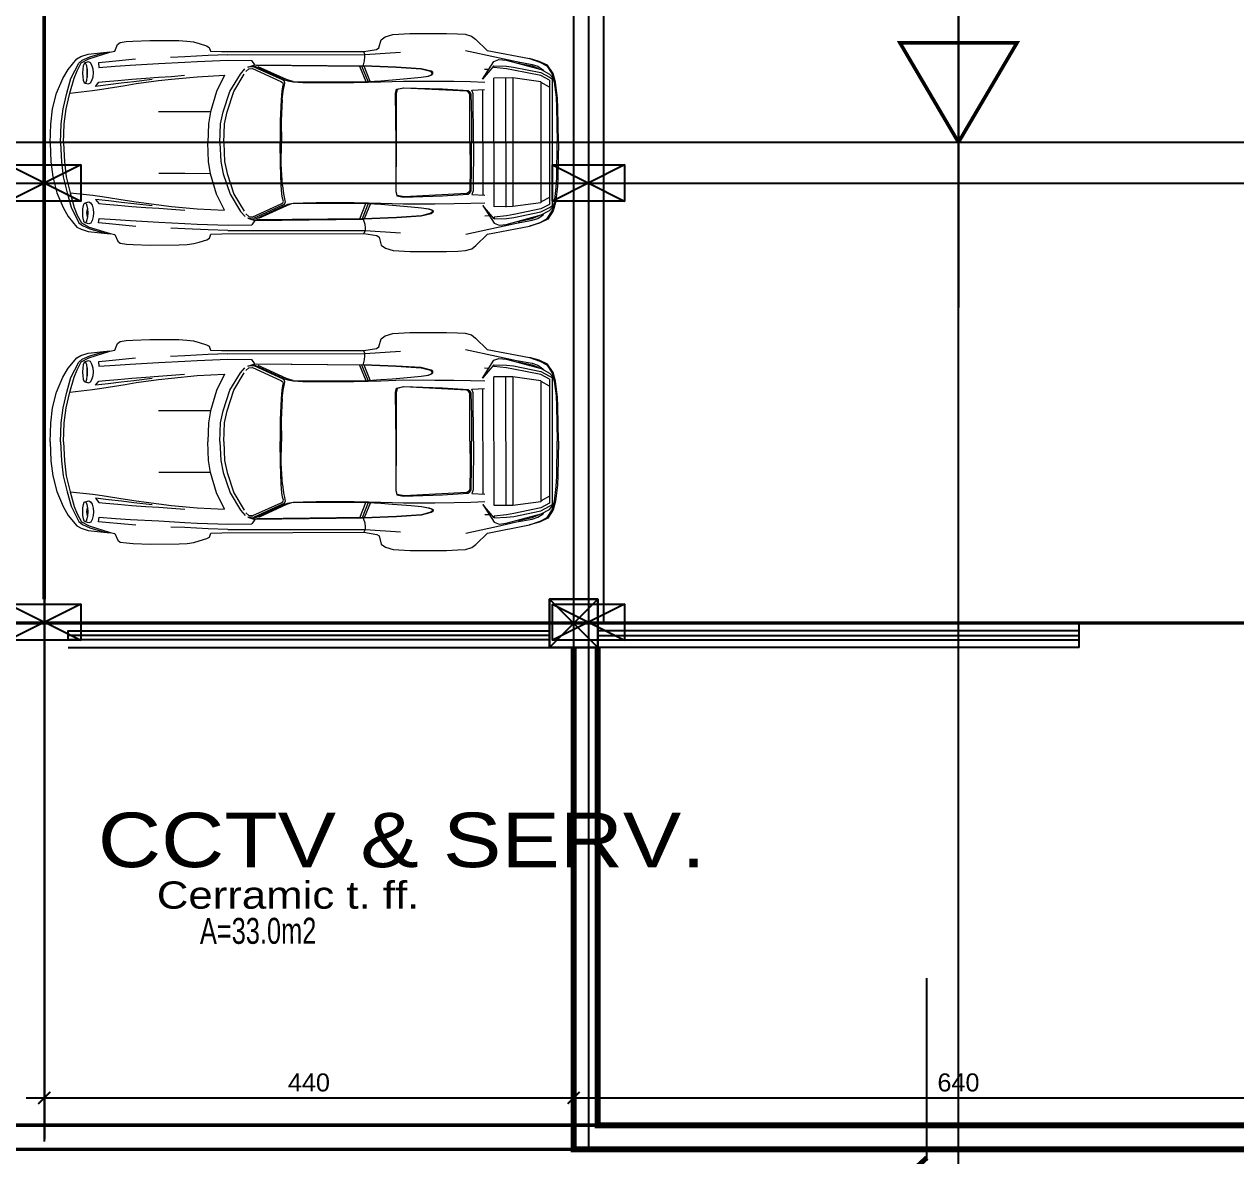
# Model space of a CAD drawing. Extents: x 285329 to 658348, y -83126 to -16980.
# Drawn here: x 322574 to 323582, y -37471 to -36530 of the extents above; entities that cross this region are included whole.
import ezdxf

# ---------------------------------------------------------------- set-up
doc = ezdxf.new("R2010")
doc.units = 0
doc.layers.get('0').update_dxf_attribs({"linetype": 'CONTINUOUS'})
doc.layers.get('DEFPOINTS').update_dxf_attribs({"color": 9, "linetype": 'CONTINUOUS'})
for name, color, linetype, lineweight in [('A-text finishing', 6, 'CONTINUOUS', 13), ('A-text function', 30, 'CONTINUOUS', 20), ('FIGURES', 153, 'CONTINUOUS', 0), ('VIS', 8, 'CONTINUOUS', 18)]:
    doc.layers.add(name, color=color, linetype=linetype, lineweight=lineweight)
for name, color, linetype in [('AXIS', 1, 'CONTINUOUS'), ('COLUMN', 5, 'CONTINUOUS'), ('DIM', 3, 'CONTINUOUS'), ('FURNITURE', 4, 'CONTINUOUS'), ('HATCH', 8, 'CONTINUOUS'), ('TEXT', 3, 'CONTINUOUS'), ('WALL', 7, 'CONTINUOUS'), ('WALL1', 2, 'CONTINUOUS')]:
    doc.layers.add(name, color=color, linetype=linetype)
doc.styles.add('ARIAL', font='BOD_CB.TTF', dxfattribs={"width": 1.199999999999999})
doc.styles.get("Standard").update_dxf_attribs({"font": 'sanss___.ttf', "height": 15})
doc.dimstyles.get("Standard").update_dxf_attribs({"dimtxt": 50, "dimasz": 10, "dimexe": 10, "dimexo": 30, "dimgap": 5, "dimtad": 1, "dimdec": 0, "dimdsep": 46, "dimtxsty": 'Standard', "dimblk1": 'ARCHTICK', "dimblk2": 'ARCHTICK', "dimsah": 1, "dimcen": 2.5, "dimdle": 15, "dimclrd": 3, "dimclre": 3, "dimclrt": 3, "dimazin": 0, "dimtfac": 1, "dimtdec": 0, "dimtmove": 2, "dimatfit": 2, "dimldrblk": 'ARCHTICK', "dimfxl": 1.045499999999994, "dimfxlon": 1, "dimtolj": 1, "dimtzin": 0, "dimarcsym": 0})

# ---------------------------------------------------------------- blocks, each defined once
blk = doc.blocks.new('_ARCHTICK')
at = {"color": 0, "linetype": 'ByBlock', "const_width": 0.15}
blk.add_lwpolyline([(-0.5, -0.5), (0.5, 0.5)], dxfattribs=at)
blk = doc.blocks.new('*D3018')
at = {"layer": 'DEFPOINTS', "color": 0, "linetype": 'ByBlock', "lineweight": 5, "ltscale": 3, "transparency": 16777216}
for p in [(322591.0276754412, -37414.97562762672), (323031.5045535936, -37414.97562762672), (323031.5045535936, -37422.76333818427)]:
    blk.add_point(p, dxfattribs=at)
at = {"layer": 'WALL1', "color": 3, "linetype": 'ByBlock', "lineweight": -2, "ltscale": 3, "transparency": 16777216}
for p, q in [((322576.0276754412, -37422.76333818427), (323046.5045535936, -37422.76333818427)), ((322591.0276754412, -37422.76333818427), (322591.0276754412, -37432.76333818427)), ((323031.5045535936, -37422.76333818427), (323031.5045535936, -37432.76333818427))]:
    blk.add_line(p, q, dxfattribs=at)
at = {"layer": 'WALL1', "color": 3, "linetype": 'ByBlock', "lineweight": -2, "ltscale": 3, "transparency": 16777216, "xscale": 10, "yscale": 10, "zscale": 10, "rotation": 180}
blk.add_blockref('_ARCHTICK', (322591.0276754412, -37422.76333818427), dxfattribs=at)
at = {"layer": 'WALL1', "color": 3, "linetype": 'ByBlock', "lineweight": -2, "ltscale": 3, "transparency": 16777216, "xscale": 10, "yscale": 10, "zscale": 10}
blk.add_blockref('_ARCHTICK', (323031.5045535936, -37422.76333818427), dxfattribs=at)
at = {"layer": 'WALL1', "color": 3, "linetype": 'ByBlock', "ltscale": 3, "transparency": 16777216, "insert": (322811.2661145174, -37410.03700073571), "char_height": 15, "attachment_point": 5}
blk.add_mtext('\\A1;440', dxfattribs=at)
blk = doc.blocks.new('*D3019')
at = {"layer": 'DEFPOINTS', "color": 0, "linetype": 'ByBlock', "lineweight": 5, "ltscale": 3, "transparency": 16777216}
for p in [(323031.5045535936, -37414.97562762672), (323671.8234768722, -37422.76333818427), (323671.8234768722, -37422.76333818427)]:
    blk.add_point(p, dxfattribs=at)
at = {"layer": 'WALL1', "color": 3, "linetype": 'ByBlock', "lineweight": -2, "ltscale": 3, "transparency": 16777216}
for p, q in [((323671.8234768722, -37422.76333818427), (323671.8234768722, -37412.76333818427)), ((323016.5045535936, -37422.76333818427), (323686.8234768722, -37422.76333818427)), ((323031.5045535936, -37422.76333818427), (323031.5045535936, -37432.76333818427))]:
    blk.add_line(p, q, dxfattribs=at)
at = {"layer": 'WALL1', "color": 3, "linetype": 'ByBlock', "lineweight": -2, "ltscale": 3, "transparency": 16777216, "xscale": 10, "yscale": 10, "zscale": 10, "rotation": 180}
blk.add_blockref('_ARCHTICK', (323031.5045535936, -37422.76333818427), dxfattribs=at)
at = {"layer": 'WALL1', "color": 3, "linetype": 'ByBlock', "lineweight": -2, "ltscale": 3, "transparency": 16777216, "xscale": 10, "yscale": 10, "zscale": 10}
blk.add_blockref('_ARCHTICK', (323671.8234768722, -37422.76333818427), dxfattribs=at)
at = {"layer": 'WALL1', "color": 3, "linetype": 'ByBlock', "ltscale": 3, "transparency": 16777216, "insert": (323351.6640152329, -37410.02671266987), "char_height": 15, "attachment_point": 5}
blk.add_mtext('\\A1;640', dxfattribs=at)
blk = doc.blocks.new('XREF1$0$02PCAR09')
at = {"color": 0, "linetype": 'ByBlock'}
for p, q in [((-139.3891880423911, 33.77165775941323), (-143.264904074437, 30.04960447753655)), ((-138.1428124021296, 34.83022337169009), (-139.3891880423911, 33.77165775941323)), ((-136.0427548164836, 35.42780073345929), (-138.1428124021296, 34.83022337169009)), ((-133.5670771748684, 35.5814634836285), (-136.0427548164836, 35.42780073345929)), ((-129.8620975318994, 35.70097895598234), (-133.5670771748684, 35.5814634836285)), ((-117.8764030187002, 35.70097895598234), (-129.8620975318994, 35.70097895598234)), ((-112.3274703737005, 35.34243253892082), (-117.8764030187002, 35.70097895598234)), ((-109.8517927320853, 34.5911924269824), (-112.3274703737005, 35.34243253892082)), ((-108.4688279805623, 33.60092137033632), (-109.8517927320853, 34.5911924269824)), ((-107.7346615075316, 30.95450733964419), (-108.4688279805623, 33.60092137033632)), ((-51.28921127870444, 31.75696836830568), (-52.15996686299668, 31.22538604060483)), ((-48.84768091490456, 32.52528211915179), (-51.28921127870444, 31.75696836830568)), ((-47.0890961074124, 33.02041764747482), (-48.84768091490456, 32.52528211915179)), ((-44.85244941050485, 33.29359586999788), (-47.0890961074124, 33.02041764747482)), ((-42.25725629653579, 33.4472586201671), (-44.85244941050485, 33.29359586999788)), ((-32.74723942495178, 33.53262681470556), (-42.25725629653579, 33.4472586201671)), ((-27.18123314104443, 33.31066950890558), (-32.74723942495178, 33.53262681470556)), ((-24.96166008304456, 33.13993311982865), (-27.18123314104443, 33.31066950890558)), ((-22.98111796975238, 32.82554285593255), (-24.96166008304456, 33.13993311982865)), ((-22.12743602436781, 32.23503025772104), (-22.98111796975238, 32.82554285593255)), ((-21.22253316226019, 29.99838356081347), (-22.12743602436781, 32.23503025772104)), ((-143.264904074437, 30.04960447753655), (-157.0433306729438, 27.4202640857521)), ((-146.252790883283, 27.89832597516745), (-152.8090682238364, 26.42999302910601)), ((-136.160790045383, 30.06982751551053), (-146.252790883283, 27.89832597516745)), ((-103.175999919178, 28.82030247618276), (-114.7860743764081, 29.58861622702888)), ((-107.0004950345008, 30.42522453350577), (-107.7346615075316, 30.95450733964419)), ((-102.8003798632088, 29.7593526161058), (-107.0004950345008, 30.42522453350577)), ((-103.175999919178, 28.82030247618276), (-102.8003798632088, 29.7593526161058)), ((-58.20403503631938, 28.78615519836739), (-103.175999919178, 28.82030247618277)), ((-103.175999919178, 28.08613600315206), (-103.175999919178, 28.82030247618276)), ((-103.0564844468242, 26.70317125162907), (-103.175999919178, 28.08613600315206)), ((-56.22349292302719, 29.82764717173656), (-102.8003798632088, 29.7593526161058)), ((-58.20403503631938, 28.76908155945971), (-51.78434680702748, 28.54712425365972)), ((-52.63802875241204, 29.9471626440904), (-56.22349292302719, 29.82764717173656)), ((-52.15996686299668, 31.22538604060483), (-52.63802875241204, 29.9471626440904)), ((-51.78434680702748, 28.54712425365972), (-44.1524302152895, 28.13735691987513)), ((-44.1524302152895, 28.13735691987513), (-39.54254771021286, 27.93247325298283)), ((-19.65175838275259, 29.65691078265965), (-21.22253316226019, 29.99838356081347)), ((-12.48083004152228, 29.04225978198276), (-19.65175838275259, 29.77642625501349)), ((-12.78815554186073, 27.55685319701364), (-19.65175838275259, 29.65691078265965)), ((-13.04308359194108, 28.18086525074451), (-17.95794463294092, 29.54653034359681)), ((-10.58565307144118, 27.08833317646262), (-13.04308359194108, 28.18086525074451)), ((-10.1417415111686, 28.29101967004435), (-12.48083004152228, 29.04225978198276)), ((-8.775850398553308, 27.55685319701364), (-10.1417415111686, 28.29101967004435)), ((-164.7947627370356, 22.48598244142934), (-162.9849570128204, 25.21776466665994)), ((-162.8142206237435, 24.97873372195226), (-164.4191426810664, 22.48598244142934)), ((-162.9849570128204, 25.21776466665994), (-160.2873220654051, 26.49828758473677)), ((-160.4922057322974, 26.22510936221371), (-162.8142206237435, 24.97873372195226)), ((-159.7751128981744, 24.91043916632149), (-161.4995504278511, 23.7323580816908)), ((-149.3943404422981, 26.87390764070598), (-160.8848994271743, 23.80065263732156)), ((-151.8529444450057, 24.65433458270612), (-160.7653839548205, 22.81038158067547)), ((-157.0433306729438, 27.4202640857521), (-160.4922057322974, 26.22510936221371)), ((-160.2873220654051, 26.49828758473677), (-157.0433306729438, 27.4202640857521)), ((-159.7751128981744, 24.24456724892154), (-160.1662057515703, 23.99287382841922)), ((-157.9140862572361, 25.52509016699838), (-159.7751128981744, 24.91043916632149)), ((-157.9140862572361, 25.01288099976763), (-159.7751128981744, 24.24456724892154)), ((-152.8090682238364, 26.42999302910601), (-157.9140862572361, 25.52509016699838)), ((-153.8334865582979, 25.84948930624451), (-157.9140862572361, 25.01288099976763)), ((-153.4749401412363, 26.27633027893679), (-153.8334865582979, 25.84948930624451)), ((-149.513855914652, 24.91043916632149), (-151.8529444450057, 24.65433458270612)), ((-151.8529444450057, 23.66406352606003), (-149.513855914652, 24.03968358202924)), ((-145.4332562157138, 25.02995463867533), (-149.513855914652, 24.91043916632149)), ((-149.513855914652, 24.03968358202924), (-145.4332562157138, 24.53481911035228)), ((-147.0381782730368, 27.13001222432135), (-149.3943404422981, 26.87390764070598)), ((-145.4332562157138, 26.51536122364446), (-147.0381782730368, 27.13001222432135)), ((-141.7282765727448, 20.71032399502945), (-145.4332562157138, 26.51536122364446)), ((-145.4332562157138, 25.02995463867533), (-141.7282765727448, 20.72739763393714)), ((-145.4332562157138, 24.53481911035228), (-145.4332562157138, 25.02995463867533)), ((-142.3941484901448, 24.02260994312154), (-143.8454077972985, 23.95431538749078)), ((-124.8595213319459, 23.3396643868139), (-121.5813826616692, 24.14319423246711)), ((-124.688784942869, 23.22014891446006), (-121.5984563005768, 24.00660512120558)), ((-121.5984563005768, 24.00660512120558), (-113.4372569027005, 24.57003520515939)), ((-121.5813826616692, 24.14319423246711), (-113.4372569027005, 24.68955067751323)), ((-113.4372569027005, 24.68955067751323), (-102.680864390855, 25.08117555539842)), ((-113.4372569027005, 24.57003520515939), (-102.680864390855, 24.96166008304457)), ((-104.9004374488548, 20.0273784387218), (-102.902821696655, 24.96166008304457)), ((-104.2174918925472, 19.99323116090641), (-102.1686552236243, 24.96166008304457)), ((-101.4515623895012, 24.96166008304457), (-103.4662517806088, 19.97615752199872)), ((-102.680864390855, 25.43972197245992), (-103.0564844468242, 26.70317125162907)), ((-67.0994009072265, 25.43972197245992), (-102.680864390855, 25.06410191649071)), ((-102.680864390855, 25.08117555539842), (-102.680864390855, 25.43972197245992)), ((-102.680864390855, 24.94458644413687), (-67.64575735227261, 25.32020650010608)), ((-102.680864390855, 25.06410191649071), (-102.680864390855, 24.94458644413687)), ((-77.44602608528737, 20.65910307830638), (-68.24333471404182, 24.8762918885061)), ((-67.38965276865726, 24.8933655274138), (-76.5923441399028, 20.65910307830638)), ((-76.16550316721053, 20.52251396704484), (-66.86036996251882, 24.77385005505996)), ((-66.39938171201115, 24.24456724892154), (-75.65329399997981, 20.0273784387218)), ((-66.41645535091885, 25.20069102775224), (-67.38965276865726, 24.8933655274138)), ((-67.0994009072265, 25.45679561136761), (-66.10912985058043, 26.89098127961367)), ((-67.0994009072265, 25.54216380590607), (-67.0994009072265, 25.54216380590606)), ((-64.81153329359587, 24.72262913833689), (-67.0994009072265, 25.45679561136761)), ((-66.86036996251882, 24.77385005505996), (-65.78473071133428, 24.80799733287535)), ((-65.13593243284201, 24.15919905438308), (-66.39938171201115, 24.24456724892154)), ((-58.3235505086732, 27.06171766869058), (-66.10912985058043, 26.89098127961367)), ((-65.78473071133428, 24.80799733287535), (-64.81153329359587, 24.72262913833689)), ((-64.12858773728823, 23.28844347009083), (-65.13593243284201, 24.15919905438308)), ((-62.4041502076114, 22.48598244142934), (-63.88955679258056, 24.21041997110615)), ((-48.19888263641233, 26.6348766959983), (-58.3235505086732, 27.06171766869058)), ((-44.1524302152895, 26.41291939019832), (-48.19888263641233, 26.6348766959983)), ((-35.59853712253622, 25.95193113969065), (-44.1524302152895, 26.41291939019832)), ((-26.32755119565986, 25.45679561136761), (-35.59853712253622, 25.95193113969065)), ((-28.02619871649039, 27.35217620931952), (-18.28586727013732, 26.44706666801371)), ((-21.41034319024481, 25.08117555539842), (-26.32755119565986, 25.45679561136761)), ((-16.03214693432206, 24.72262913833689), (-21.41034319024481, 25.08117555539842)), ((-18.28586727013732, 26.44706666801371), (-15.87848418415283, 26.19096208439833)), ((-15.87848418415283, 26.19096208439833), (-16.03214693432206, 24.72262913833689)), ((-14.22234121010679, 22.91282341412162), (-14.11989937666064, 24.14212541547539)), ((-14.11989937666064, 24.14212541547539), (-13.76135295959914, 25.40557469464455)), ((-13.76135295959914, 25.40557469464455), (-13.28329107018378, 26.2592566400291)), ((-13.28329107018378, 26.2592566400291), (-12.6686400695069, 26.54950850145985)), ((-10.26125698352243, 26.19096208439833), (-12.78815554186073, 27.55685319701364)), ((-12.6686400695069, 26.54950850145985), (-11.49055898487619, 26.19096208439833)), ((-12.31009365244537, 22.86160249739856), (-12.22472545790693, 24.26164088782923)), ((-12.22472545790693, 24.26164088782923), (-12.0710627077377, 25.21776466665994)), ((-12.22472545790693, 24.26164088782923), (-12.03691542992231, 22.86160249739856)), ((-12.0710627077377, 25.21776466665994), (-11.81495812412232, 25.93485750078297)), ((-11.81495812412232, 25.93485750078297), (-11.49055898487619, 26.19096208439833)), ((-11.49055898487619, 26.19096208439833), (-11.18323348453777, 25.93485750078297)), ((-11.18323348453777, 25.93485750078297), (-10.92712890092239, 25.21776466665994)), ((-10.92712890092239, 25.21776466665994), (-10.7393188729378, 24.1250517765677)), ((-10.7393188729378, 24.1250517765677), (-10.68809795621472, 22.86160249739856)), ((-9.425199770093963, 26.13236761146603), (-10.58565307144118, 27.08833317646262)), ((-8.895365870907137, 23.62991624824465), (-10.26125698352243, 26.19096208439833)), ((-6.899507290691267, 21.07940676791251), (-9.425199770093963, 26.13236761146603)), ((-5.941626339876557, 24.09090449875231), (-8.775850398553308, 27.55685319701364)), ((-4.268409726922802, 21.13716496772174), (-5.941626339876557, 24.09090449875231)), ((-165.5630764878817, 19.68590566056797), (-164.7947627370356, 22.48598244142934)), ((-164.4191426810664, 22.48598244142934), (-165.1874564319125, 19.68590566056797)), ((-163.5996080134971, 22.31524605235243), (-164.5898790701433, 21.2054595233525)), ((-163.5996080134971, 21.32497499570633), (-164.5898790701433, 20.71032399502945)), ((-164.5898790701433, -21.2054595233525), (-164.5898790701433, 21.2054595233525)), ((-160.8848994271743, 23.80065263732156), (-163.5996080134971, 22.31524605235243)), ((-160.7653839548205, 22.81038158067547), (-163.5996080134971, 21.32497499570633)), ((-163.5996080134971, 20.33470393906024), (-160.7653839548205, 21.82011052402938)), ((-163.5996080134971, 20.33470393906024), (-163.5996080134971, -20.33470393906024)), ((-161.4995504278511, 23.7323580816908), (-161.7379082183368, 23.33391197800628)), ((-160.7653839548205, 21.82011052402938), (-151.8529444450057, 23.66406352606003)), ((-160.7653839548205, 19.8224947718295), (-151.613913500298, 21.06887041209096)), ((-151.613913500298, 21.06887041209096), (-151.613913500298, -21.06887041209096)), ((-151.613913500298, 21.06887041209096), (-145.4332562157138, 21.06887041209096)), ((-149.2577513310366, 21.06887041209096), (-149.2577513310366, -21.1883858844448)), ((-145.4332562157138, -21.06887041209096), (-145.4332562157138, 21.06887041209096)), ((-137.7671923461605, 19.95908388309103), (-142.3941484901448, 19.75420021619873)), ((-132.3377751735147, 20.0273784387218), (-137.7671923461605, 19.95908388309103)), ((-126.0376024165766, 20.09567299435257), (-132.3377751735147, 20.0273784387218)), ((-115.7763454330541, 20.11274663326025), (-126.0376024165766, 20.09567299435257)), ((-125.4229514158997, 22.45183516361395), (-125.3717304991766, 22.96404433084469)), ((-125.0814786377459, 22.11036238546013), (-125.4229514158997, 22.45183516361395)), ((-125.3717304991766, 22.96404433084469), (-124.8595213319459, 23.3396643868139)), ((-125.1497731933766, 22.43476152470627), (-125.1326995544689, 22.84452885849086)), ((-124.8936686097613, 22.11036238546013), (-125.1497731933766, 22.43476152470627)), ((-125.1326995544689, 22.84452885849086), (-124.688784942869, 23.22014891446006)), ((-124.0058393865613, 21.73474232949093), (-125.0814786377459, 22.11036238546013)), ((-123.8351029974844, 21.73474232949093), (-124.8936686097613, 22.11036238546013)), ((-121.6155299394845, 21.3761959124294), (-124.0058393865613, 21.73474232949093)), ((-121.6155299394845, 21.3761959124294), (-123.8351029974844, 21.73474232949093)), ((-118.217875796854, 21.03472313427559), (-121.6155299394845, 21.3761959124294)), ((-112.190881262439, 20.50544032813716), (-118.217875796854, 21.03472313427559)), ((-108.3663861471162, 19.86853066330364), (-115.7763454330541, 20.11274663326025)), ((-108.3663861471162, 20.23226210561409), (-112.190881262439, 20.50544032813716)), ((-104.2174918925472, 19.99323116090641), (-108.3663861471162, 20.23226210561409)), ((-104.2687128092703, 19.72996011643232), (-108.3663861471162, 19.86853066330364)), ((-99.52224119293213, 19.83956841073719), (-104.2174918925472, 19.99323116090641)), ((-87.10970570704062, 19.87371568855257), (-99.52224119293213, 19.83956841073719)), ((-82.8583696190255, 19.87371568855257), (-87.10970570704062, 19.87371568855257)), ((-79.66559914328724, 19.97615752199872), (-82.8583696190255, 19.87371568855257)), ((-79.62576860625475, 19.86461680765525), (-82.8583696190255, 19.71654903557417)), ((-79.66559914328724, 19.95908388309103), (-78.74362264227192, 20.19811482779871)), ((-77.88994069688734, 20.19811482779871), (-79.62576860625475, 19.86461680765525)), ((-78.74362264227192, 20.19811482779871), (-77.44602608528737, 20.65910307830638)), ((-77.20699514057969, 20.43714577250639), (-77.88994069688734, 20.19811482779871)), ((-76.5923441399028, 20.65910307830638), (-77.20699514057969, 20.43714577250639)), ((-76.95089055696434, 19.51516927149105), (-76.71185961225665, 20.24933574452179)), ((-76.71185961225665, 20.24933574452179), (-76.16550316721053, 20.52251396704484)), ((-75.65329399997981, 20.0273784387218), (-76.21672408393363, 19.68590566056797)), ((-60.21872442742694, 16.81753432407585), (-63.5993049311498, 22.48598244142934)), ((-58.97234878716549, 16.81753432407585), (-62.4041502076114, 22.48598244142934)), ((-57.12839578513483, 22.11036238546013), (-54.53320267116577, 16.80046068516816)), ((-48.19888263641233, 21.63230049604479), (-57.12839578513483, 22.11036238546013)), ((-39.78157865492054, 20.84691310629098), (-48.19888263641233, 21.63230049604479)), ((-39.78157865492054, 21.75181596839861), (-44.11828293747411, 22.11036238546013)), ((-35.59853712253622, 21.46156410696786), (-39.78157865492054, 21.75181596839861)), ((-35.59853712253622, 20.36885121687562), (-39.78157865492054, 20.84691310629098)), ((-31.38134831233648, 21.2054595233525), (-35.59853712253622, 21.46156410696786)), ((-28.20565147550591, 19.37858016022953), (-35.59853712253622, 20.36885121687562)), ((-33.48140589798248, 20.69325035612176), (-27.45441136356749, 19.99323116090642)), ((-26.78853944616754, 20.88106038410638), (-31.38134831233648, 21.2054595233525)), ((-27.45441136356749, 19.99323116090642), (-23.35673802572159, 19.49809563258338)), ((-22.1957305799986, 20.45421941141409), (-26.78853944616754, 20.88106038410638)), ((-18.20049907559885, 20.0615257165372), (-22.1957305799986, 20.45421941141409)), ((-15.99799965650669, 19.87371568855258), (-18.20049907559885, 20.0615257165372)), ((-14.88821312750674, 18.50782457593728), (-15.99799965650669, 19.87371568855258)), ((-14.11989937666064, 21.68352141276785), (-14.22234121010679, 22.91282341412162)), ((-13.76135295959914, 20.43714577250639), (-14.11989937666064, 21.68352141276785)), ((-13.28329107018378, 19.6517583827526), (-13.76135295959914, 20.43714577250639)), ((-12.24179909681461, 21.56400594041401), (-12.31009365244537, 22.86160249739856)), ((-12.03691542992231, 22.86160249739856), (-12.24179909681461, 21.56400594041401)), ((-12.0710627077377, 20.57373488376792), (-12.24179909681461, 21.58107957932171)), ((-11.81495812412232, 19.83956841073719), (-12.0710627077377, 20.57373488376792)), ((-10.92712890092239, 20.50544032813716), (-11.18323348453777, 19.8054211329218)), ((-10.7393188729378, 21.58107957932171), (-10.92712890092239, 20.50544032813716)), ((-10.68809795621472, 22.86160249739856), (-10.7393188729378, 21.58107957932171)), ((-7.905094814261051, 21.15423860662943), (-8.895365870907137, 23.62991624824465)), ((-6.556277340553434, 16.32239879575281), (-7.905094814261051, 21.15423860662943)), ((-5.566006283907346, 16.32239879575281), (-6.899507290691267, 21.07940676791251)), ((-2.168352141276792, 16.30532515684511), (-4.268409726922802, 21.13716496772174)), ((-166.211874766374, 14.44429851590677), (-165.5630764878817, 19.68590566056797)), ((-165.1874564319125, 19.68590566056797), (-165.8021074325894, 14.81991857187598)), ((-163.5996080134971, 18.04683632542962), (-160.8848994271743, 19.53224291039876)), ((-160.7653839548205, 19.8224947718295), (-160.7653839548205, -19.8224947718295)), ((-138.1428124021296, 17.05656526878352), (-142.377074851237, 17.26144893567582)), ((-141.7282765727448, 17.26144893567582), (-141.7282765727448, -17.15578437787134)), ((-138.6550215693604, 3.8e-15), (-138.5696533748219, 15.89555782306053)), ((-138.5696533748219, 15.89555782306053), (-138.1428124021296, 17.05656526878352)), ((-137.903781457422, 15.89555782306053), (-138.0403705686835, 8.28071487023023)), ((-137.5110877625451, 16.57850337936817), (-137.903781457422, 15.89555782306053)), ((-136.9818049564067, 17.00534435206044), (-137.5110877625451, 16.57850337936817)), ((-137.4769404847297, 15.77604235070668), (-137.0842467898528, 16.44191426810665)), ((-137.0842467898528, 16.44191426810665), (-136.5549639837144, 16.78365285606781)), ((-128.5474273360072, 17.51755351929119), (-136.9818049564067, 17.00534435206044)), ((-136.5549639837144, 16.78365285606781), (-115.947081822131, 17.82487901962962)), ((-115.7592717941464, 17.94439449198347), (-128.5474273360072, 17.51755351929119)), ((-115.947081822131, 17.82487901962962), (-113.7275087641312, 17.36389076912197)), ((-113.5567723750543, 17.48340624147581), (-115.7592717941464, 17.94439449198347)), ((-113.7275087641312, 17.36389076912197), (-113.351888708162, 15.9467787397836)), ((-113.1982259579928, 16.06629421213743), (-113.5567723750543, 17.48340624147581)), ((-113.403109624885, -0.0170736389076931), (-113.1982259579928, 16.06629421213743)), ((-113.351888708162, 15.9467787397836), (-113.403109624885, 0.0170736389076931)), ((-99.5563884707475, 19.65175838275259), (-104.2687128092703, 19.72996011643232)), ((-87.10970570704062, 19.64458221481232), (-99.5563884707475, 19.65175838275259)), ((-82.8583696190255, 19.71654903557417), (-87.10970570704062, 19.64458221481232)), ((-76.72893325116434, 18.37123546467575), (-76.95089055696434, 19.51516927149105)), ((-76.42160775082591, 16.81753432407585), (-76.72893325116434, 18.37123546467575)), ((-76.21672408393363, 19.68590566056797), (-76.43868138973359, 19.241991048968)), ((-76.43868138973359, 19.241991048968), (-76.14842952830286, 18.21757271450653)), ((-76.09720861157977, 14.06867845993756), (-76.42160775082591, 16.81753432407585)), ((-76.14842952830286, 18.21757271450653), (-75.92647222250287, 16.81753432407585)), ((-75.92647222250287, 16.81753432407585), (-75.72158855561057, 13.98331026539911)), ((-60.21872442742694, 16.81753432407585), (-60.21872442742694, 16.81753432407585)), ((-57.99915136942708, 10.14174151116859), (-60.21872442742694, 16.81753432407585)), ((-56.75277572916563, 10.14174151116859), (-58.97234878716549, 16.81753432407585)), ((-54.53320267116577, 16.80046068516816), (-52.55266055787358, 10.14174151116859)), ((-24.62018730489074, 18.78100279846034), (-28.20565147550591, 19.37858016022953)), ((-17.00534435206046, 17.60292171382965), (-24.62018730489074, 18.78100279846034)), ((-23.35673802572159, 19.49809563258338), (-19.12247557661418, 18.96881282644495)), ((-19.12247557661418, 18.96881282644495), (-14.88821312750674, 18.50782457593728)), ((-13.94916298758373, 17.1077861855066), (-17.00534435206046, 17.60292171382965)), ((-6.556277340553434, 16.32239879575281), (-13.94916298758373, 17.1077861855066)), ((-12.6686400695069, 19.32735924350646), (-13.28329107018378, 19.6517583827526)), ((-11.49055898487619, 19.60053746602952), (-12.6686400695069, 19.32735924350646)), ((-11.49055898487619, 19.60053746602952), (-11.81495812412232, 19.83956841073719)), ((-11.18323348453777, 19.8054211329218), (-11.49055898487619, 19.60053746602952)), ((-5.258680783568892, 11.13201256781467), (-6.556277340553434, 16.32239879575281)), ((-4.268409726922802, 11.13201256781467), (-5.566006283907346, 16.32239879575281)), ((-0.8707555842922545, 11.13201256781467), (-2.168352141276792, 16.30532515684511)), ((-166.3484638776355, 11.21738076235313), (-166.211874766374, 14.44429851590677)), ((-165.8021074325894, 14.81991857187598), (-165.9386965438509, 11.59300081832234)), ((-137.5623086792681, 8.161199397876397), (-137.4769404847297, 15.77604235070668)), ((-76.09720861157977, 14.06867845993756), (-75.73866219451826, 7.153854702322628)), ((-75.72158855561057, 13.98331026539911), (-75.43133669417979, 7.153854702322628)), ((-166.5704211834355, 0.0170736389076931), (-166.3484638776355, 11.21738076235313)), ((-165.9386965438509, 11.59300081832234), (-166.0752856551125, -3.8e-15)), ((-138.0403705686835, 8.28071487023023), (-138.0403705686835, 3.8e-15)), ((-137.5623086792681, -3.8e-15), (-137.5623086792681, 8.161199397876397)), ((-57.12839578513483, 6.180657284584223), (-57.99915136942708, 10.14174151116859)), ((-55.89909378378107, 6.180657284584223), (-56.75277572916563, 10.14174151116859)), ((-52.55266055787358, 10.14174151116859), (-44.11828293747411, 10.09052059444551)), ((-52.55266055787358, 10.14174151116859), (-51.920935918289, 6.180657284584223)), ((-44.11828293747411, 10.09052059444551), (-35.59853712253622, 10.09052059444551)), ((-4.69525069961509, 6.19773092349192), (-5.258680783568892, 11.13201256781467)), ((-3.704979642969004, 6.19773092349192), (-4.268409726922802, 11.13201256781467)), ((-0.3073255003384538, 6.180657284584223), (-0.8707555842922545, 11.13201256781467)), ((-75.73866219451826, 7.153854702322628), (-75.7728094723336, 3.8e-15)), ((-75.43133669417979, 7.153854702322628), (-75.39718941636444, 3.8e-15)), ((-56.88936484042717, 3.8e-15), (-57.12839578513483, 6.180657284584223)), ((-55.64298920016568, 3.8e-15), (-55.89909378378107, 6.180657284584223)), ((-51.920935918289, 6.180657284584223), (-51.68190497358133, 3.8e-15)), ((-4.387925199276668, 3.8e-15), (-4.69525069961509, 6.19773092349192)), ((-3.397654142630548, 3.8e-15), (-3.704979642969004, 6.19773092349192)), ((0, 3.8e-15), (-0.3073255003384538, 6.180657284584223)), ((-165.9386965438509, -11.59300081832234), (-166.0752856551125, 7.5e-15)), ((-138.6550215693604, 0), (-138.5696533748219, -15.89555782306052)), ((-138.0403705686835, -8.28071487023023), (-138.0403705686835, 0)), ((-137.5623086792681, 7.5e-15), (-137.5623086792681, -8.161199397876397)), ((-113.403109624885, 0.0170736389076969), (-113.1982259579928, -16.06629421213743)), ((-75.73866219451826, -7.153854702322621), (-75.7728094723336, 0)), ((-75.43133669417979, -7.153854702322621), (-75.39718941636444, 0)), ((-56.88936484042717, 0), (-57.12839578513483, -6.180657284584223)), ((-55.64298920016568, 0), (-55.89909378378107, -6.180657284584223)), ((-51.920935918289, -6.180657284584223), (-51.68190497358133, 0)), ((-4.387925199276668, 0), (-4.69525069961509, -6.19773092349192)), ((-3.397654142630548, 0), (-3.704979642969004, -6.19773092349192)), ((0, 0), (-0.3073255003384538, -6.180657284584223)), ((-166.5704211834355, -0.0170736389076893), (-166.3484638776355, -11.21738076235313)), ((-113.351888708162, -15.9467787397836), (-113.403109624885, -0.0170736389076893)), ((-76.09720861157977, -14.06867845993756), (-75.73866219451826, -7.153854702322621)), ((-75.72158855561057, -13.9833102653991), (-75.43133669417979, -7.153854702322621)), ((-57.12839578513483, -6.180657284584223), (-57.99915136942708, -10.14174151116859)), ((-55.89909378378107, -6.180657284584223), (-56.75277572916563, -10.14174151116859)), ((-52.55266055787358, -10.14174151116859), (-51.920935918289, -6.180657284584223)), ((-4.69525069961509, -6.19773092349192), (-5.258680783568892, -11.13201256781467)), ((-3.704979642969004, -6.19773092349192), (-4.268409726922802, -11.13201256781467)), ((-0.3073255003384538, -6.180657284584223), (-0.8707555842922545, -11.13201256781467)), ((-166.3484638776355, -11.21738076235313), (-166.211874766374, -14.44429851590677)), ((-165.8021074325894, -14.81991857187597), (-165.9386965438509, -11.59300081832234)), ((-137.903781457422, -15.89555782306052), (-138.0403705686835, -8.28071487023023)), ((-137.5623086792681, -8.161199397876397), (-137.4769404847297, -15.77604235070668)), ((-57.99915136942708, -10.14174151116859), (-60.21872442742694, -16.81753432407585)), ((-56.75277572916563, -10.14174151116859), (-58.97234878716549, -16.81753432407585)), ((-54.53320267116577, -16.80046068516816), (-52.55266055787358, -10.14174151116859)), ((-52.55266055787358, -10.14174151116859), (-44.11828293747411, -10.09052059444551)), ((-44.11828293747411, -10.09052059444551), (-35.59853712253622, -10.09052059444551)), ((-5.258680783568892, -11.13201256781467), (-6.556277340553434, -16.32239879575281)), ((-4.268409726922802, -11.13201256781467), (-5.566006283907346, -16.32239879575281)), ((-0.8707555842922545, -11.13201256781467), (-2.168352141276792, -16.30532515684511)), ((-166.211874766374, -14.44429851590677), (-165.5630764878817, -19.68590566056797)), ((-165.1874564319125, -19.68590566056797), (-165.8021074325894, -14.81991857187597)), ((-137.4769404847297, -15.77604235070668), (-137.0842467898528, -16.44191426810665)), ((-76.09720861157977, -14.06867845993756), (-76.42160775082591, -16.81753432407585)), ((-75.92647222250287, -16.81753432407585), (-75.72158855561057, -13.9833102653991)), ((-165.5630764878817, -19.68590566056797), (-164.7947627370356, -22.48598244142934)), ((-164.4191426810664, -22.48598244142934), (-165.1874564319125, -19.68590566056797)), ((-163.5996080134971, -18.04683632542962), (-160.8848994271743, -19.53224291039876)), ((-160.7653839548205, -19.8224947718295), (-151.613913500298, -21.06887041209096)), ((-137.7671923461605, -19.95908388309103), (-142.3941484901448, -19.75420021619873)), ((-138.1428124021296, -17.05656526878352), (-142.377074851237, -17.26144893567582)), ((-138.5696533748219, -15.89555782306052), (-138.1428124021296, -17.05656526878352)), ((-137.5110877625451, -16.57850337936817), (-137.903781457422, -15.89555782306052)), ((-136.9818049564067, -17.00534435206044), (-137.5110877625451, -16.57850337936817)), ((-137.0842467898528, -16.44191426810665), (-136.5549639837144, -16.78365285606781)), ((-128.5474273360072, -17.51755351929119), (-136.9818049564067, -17.00534435206044)), ((-136.5549639837144, -16.78365285606781), (-115.947081822131, -17.82487901962962)), ((-115.7592717941464, -17.94439449198347), (-128.5474273360072, -17.51755351929119)), ((-115.947081822131, -17.82487901962962), (-113.7275087641312, -17.36389076912197)), ((-113.5567723750543, -17.48340624147581), (-115.7592717941464, -17.94439449198347)), ((-113.7275087641312, -17.36389076912197), (-113.351888708162, -15.9467787397836)), ((-113.1982259579928, -16.06629421213743), (-113.5567723750543, -17.48340624147581)), ((-104.2687128092703, -19.72996011643232), (-108.3663861471162, -19.86853066330364)), ((-99.5563884707475, -19.65175838275259), (-104.2687128092703, -19.72996011643232)), ((-99.52224119293213, -19.83956841073719), (-104.2174918925472, -19.99323116090641)), ((-87.10970570704062, -19.64458221481232), (-99.5563884707475, -19.65175838275259)), ((-87.10970570704062, -19.87371568855257), (-99.52224119293213, -19.83956841073719)), ((-82.8583696190255, -19.71654903557417), (-87.10970570704062, -19.64458221481232)), ((-79.62576860625475, -19.86461680765525), (-82.8583696190255, -19.71654903557417)), ((-76.72893325116434, -18.37123546467575), (-76.95089055696434, -19.51516927149105)), ((-76.95089055696434, -19.51516927149105), (-76.71185961225665, -20.24933574452179)), ((-76.42160775082591, -16.81753432407585), (-76.72893325116434, -18.37123546467575)), ((-76.43868138973359, -19.241991048968), (-76.14842952830286, -18.21757271450653)), ((-76.21672408393363, -19.68590566056797), (-76.43868138973359, -19.241991048968)), ((-75.65329399997981, -20.0273784387218), (-76.21672408393363, -19.68590566056797)), ((-76.14842952830286, -18.21757271450653), (-75.92647222250287, -16.81753432407585)), ((-60.21872442742694, -16.81753432407585), (-63.5993049311498, -22.48598244142934)), ((-58.97234878716549, -16.81753432407585), (-62.4041502076114, -22.48598244142934)), ((-60.21872442742694, -16.81753432407585), (-60.21872442742694, -16.81753432407585)), ((-57.12839578513483, -22.11036238546013), (-54.53320267116577, -16.80046068516816)), ((-28.20565147550591, -19.37858016022953), (-35.59853712253622, -20.36885121687562)), ((-24.62018730489074, -18.78100279846034), (-28.20565147550591, -19.37858016022953)), ((-27.45441136356749, -19.99323116090642), (-23.35673802572159, -19.49809563258338)), ((-17.00534435206046, -17.60292171382965), (-24.62018730489074, -18.78100279846034)), ((-23.35673802572159, -19.49809563258338), (-19.12247557661418, -18.96881282644495)), ((-19.12247557661418, -18.96881282644495), (-14.88821312750674, -18.50782457593728)), ((-13.94916298758373, -17.1077861855066), (-17.00534435206046, -17.60292171382965)), ((-14.88821312750674, -18.50782457593728), (-15.99799965650669, -19.87371568855258)), ((-6.556277340553434, -16.32239879575281), (-13.94916298758373, -17.1077861855066)), ((-13.28329107018378, -19.6517583827526), (-13.76135295959914, -20.43714577250639)), ((-12.6686400695069, -19.32735924350646), (-13.28329107018378, -19.6517583827526)), ((-11.49055898487619, -19.60053746602952), (-12.6686400695069, -19.32735924350646)), ((-11.81495812412232, -19.83956841073719), (-12.0710627077377, -20.57373488376792)), ((-11.49055898487619, -19.60053746602952), (-11.81495812412232, -19.83956841073719)), ((-11.18323348453777, -19.8054211329218), (-11.49055898487619, -19.60053746602952)), ((-10.92712890092239, -20.50544032813716), (-11.18323348453777, -19.8054211329218)), ((-6.556277340553434, -16.32239879575281), (-7.905094814261051, -21.15423860662943)), ((-5.566006283907346, -16.32239879575281), (-6.899507290691267, -21.07940676791251)), ((-2.168352141276792, -16.30532515684511), (-4.268409726922802, -21.13716496772174)), ((-164.7947627370356, -22.48598244142934), (-162.9849570128204, -25.21776466665994)), ((-163.5996080134971, -21.32497499570633), (-164.5898790701433, -20.71032399502945)), ((-163.5996080134971, -22.31524605235243), (-164.5898790701433, -21.2054595233525)), ((-162.8142206237435, -24.97873372195226), (-164.4191426810664, -22.48598244142934)), ((-163.5996080134971, -20.33470393906024), (-160.7653839548205, -21.82011052402938)), ((-160.7653839548205, -22.81038158067547), (-163.5996080134971, -21.32497499570633)), ((-160.8848994271743, -23.80065263732156), (-163.5996080134971, -22.31524605235243)), ((-161.4995504278511, -23.7323580816908), (-161.7379082183368, -23.33391197800628)), ((-159.7751128981744, -24.91043916632149), (-161.4995504278511, -23.7323580816908)), ((-149.3943404422981, -26.87390764070598), (-160.8848994271743, -23.80065263732156)), ((-160.7653839548205, -21.82011052402938), (-151.8529444450057, -23.66406352606003)), ((-151.8529444450057, -24.65433458270612), (-160.7653839548205, -22.81038158067547)), ((-151.8529444450057, -23.66406352606003), (-149.513855914652, -24.03968358202924)), ((-151.613913500298, -21.06887041209096), (-145.4332562157138, -21.06887041209096)), ((-141.7282765727448, -20.71032399502945), (-145.4332562157138, -26.51536122364446)), ((-145.4332562157138, -25.02995463867533), (-141.7282765727448, -20.72739763393714)), ((-132.3377751735147, -20.0273784387218), (-137.7671923461605, -19.95908388309103)), ((-126.0376024165766, -20.09567299435257), (-132.3377751735147, -20.0273784387218)), ((-115.7763454330541, -20.11274663326025), (-126.0376024165766, -20.09567299435257)), ((-125.0814786377459, -22.11036238546013), (-125.4229514158997, -22.45183516361395)), ((-125.4229514158997, -22.45183516361395), (-125.3717304991766, -22.96404433084469)), ((-125.3717304991766, -22.96404433084469), (-124.8595213319459, -23.3396643868139)), ((-124.8936686097613, -22.11036238546013), (-125.1497731933766, -22.43476152470627)), ((-125.1497731933766, -22.43476152470627), (-125.1326995544689, -22.84452885849086)), ((-125.1326995544689, -22.84452885849086), (-124.688784942869, -23.22014891446006)), ((-124.0058393865613, -21.73474232949093), (-125.0814786377459, -22.11036238546013)), ((-123.8351029974844, -21.73474232949093), (-124.8936686097613, -22.11036238546013)), ((-124.8595213319459, -23.3396643868139), (-121.5813826616692, -24.14319423246711)), ((-124.688784942869, -23.22014891446006), (-121.5984563005768, -24.00660512120558)), ((-121.6155299394845, -21.3761959124294), (-124.0058393865613, -21.73474232949093)), ((-121.6155299394845, -21.3761959124294), (-123.8351029974844, -21.73474232949093)), ((-118.217875796854, -21.03472313427559), (-121.6155299394845, -21.3761959124294)), ((-112.190881262439, -20.50544032813716), (-118.217875796854, -21.03472313427559)), ((-108.3663861471162, -19.86853066330364), (-115.7763454330541, -20.11274663326025)), ((-108.3663861471162, -20.23226210561409), (-112.190881262439, -20.50544032813716)), ((-104.2174918925472, -19.99323116090641), (-108.3663861471162, -20.23226210561409)), ((-104.9004374488548, -20.0273784387218), (-102.902821696655, -24.96166008304457)), ((-104.2174918925472, -19.99323116090641), (-102.1686552236243, -24.96166008304457)), ((-101.4515623895012, -24.96166008304457), (-103.4662517806088, -19.97615752199872)), ((-82.8583696190255, -19.87371568855257), (-87.10970570704062, -19.87371568855257)), ((-79.66559914328724, -19.97615752199872), (-82.8583696190255, -19.87371568855257)), ((-79.66559914328724, -19.95908388309103), (-78.74362264227192, -20.19811482779871)), ((-77.88994069688734, -20.19811482779871), (-79.62576860625475, -19.86461680765525)), ((-78.74362264227192, -20.19811482779871), (-77.44602608528737, -20.65910307830638)), ((-77.20699514057969, -20.43714577250639), (-77.88994069688734, -20.19811482779871)), ((-77.44602608528737, -20.65910307830638), (-68.24333471404182, -24.8762918885061)), ((-76.5923441399028, -20.65910307830638), (-77.20699514057969, -20.43714577250639)), ((-76.71185961225665, -20.24933574452179), (-76.16550316721053, -20.52251396704484)), ((-67.38965276865726, -24.8933655274138), (-76.5923441399028, -20.65910307830638)), ((-76.16550316721053, -20.52251396704484), (-66.86036996251882, -24.77385005505996)), ((-66.39938171201115, -24.24456724892154), (-75.65329399997981, -20.0273784387218)), ((-64.12858773728823, -23.28844347009083), (-65.13593243284201, -24.15919905438308)), ((-62.4041502076114, -22.48598244142934), (-63.88955679258056, -24.21041997110615)), ((-48.19888263641233, -21.63230049604479), (-57.12839578513483, -22.11036238546013)), ((-39.78157865492054, -20.84691310629098), (-48.19888263641233, -21.63230049604479)), ((-39.78157865492054, -21.75181596839861), (-44.11828293747411, -22.11036238546013)), ((-35.59853712253622, -20.36885121687562), (-39.78157865492054, -20.84691310629098)), ((-35.59853712253622, -21.46156410696786), (-39.78157865492054, -21.75181596839861)), ((-31.38134831233648, -21.2054595233525), (-35.59853712253622, -21.46156410696786)), ((-33.48140589798248, -20.69325035612176), (-27.45441136356749, -19.99323116090642)), ((-26.78853944616754, -20.88106038410638), (-31.38134831233648, -21.2054595233525)), ((-22.1957305799986, -20.45421941141409), (-26.78853944616754, -20.88106038410638)), ((-18.20049907559885, -20.0615257165372), (-22.1957305799986, -20.45421941141409)), ((-15.99799965650669, -19.87371568855258), (-18.20049907559885, -20.0615257165372)), ((-14.11989937666064, -21.68352141276785), (-14.22234121010679, -22.91282341412162)), ((-14.22234121010679, -22.91282341412162), (-14.11989937666064, -24.14212541547539)), ((-13.76135295959914, -20.43714577250639), (-14.11989937666064, -21.68352141276785)), ((-12.24179909681461, -21.56400594041401), (-12.31009365244537, -22.86160249739856)), ((-12.31009365244537, -22.86160249739856), (-12.22472545790693, -24.26164088782923)), ((-12.0710627077377, -20.57373488376792), (-12.24179909681461, -21.58107957932171)), ((-12.03691542992231, -22.86160249739856), (-12.24179909681461, -21.56400594041401)), ((-12.22472545790693, -24.26164088782923), (-12.03691542992231, -22.86160249739856)), ((-10.7393188729378, -21.58107957932171), (-10.92712890092239, -20.50544032813716)), ((-10.68809795621472, -22.86160249739856), (-10.7393188729378, -21.58107957932171)), ((-10.7393188729378, -24.1250517765677), (-10.68809795621472, -22.86160249739856)), ((-8.895365870907137, -23.62991624824465), (-10.26125698352243, -26.19096208439833)), ((-6.899507290691267, -21.07940676791251), (-9.425199770093963, -26.13236761146603)), ((-7.905094814261051, -21.15423860662943), (-8.895365870907137, -23.62991624824465)), ((-4.268409726922802, -21.13716496772174), (-5.941626339876557, -24.09090449875231)), ((-162.9849570128204, -25.21776466665994), (-160.2873220654051, -26.49828758473677)), ((-160.4922057322974, -26.22510936221371), (-162.8142206237435, -24.97873372195226)), ((-157.0433306729438, -27.4202640857521), (-160.4922057322974, -26.22510936221371)), ((-160.2873220654051, -26.49828758473677), (-157.0433306729438, -27.4202640857521)), ((-159.7751128981744, -24.24456724892154), (-160.1662057515703, -23.99287382841922)), ((-157.9140862572361, -25.01288099976763), (-159.7751128981744, -24.24456724892154)), ((-157.9140862572361, -25.52509016699838), (-159.7751128981744, -24.91043916632149)), ((-153.8334865582979, -25.84948930624451), (-157.9140862572361, -25.01288099976763)), ((-152.8090682238364, -26.42999302910601), (-157.9140862572361, -25.52509016699838)), ((-143.264904074437, -30.04960447753655), (-157.0433306729438, -27.4202640857521)), ((-153.4749401412363, -26.27633027893679), (-153.8334865582979, -25.84948930624451)), ((-146.252790883283, -27.89832597516745), (-152.8090682238364, -26.42999302910601)), ((-149.513855914652, -24.91043916632149), (-151.8529444450057, -24.65433458270612)), ((-149.513855914652, -24.03968358202924), (-145.4332562157138, -24.53481911035228)), ((-145.4332562157138, -25.02995463867533), (-149.513855914652, -24.91043916632149)), ((-147.0381782730368, -27.13001222432135), (-149.3943404422981, -26.87390764070598)), ((-145.4332562157138, -26.51536122364446), (-147.0381782730368, -27.13001222432135)), ((-145.4332562157138, -24.53481911035228), (-145.4332562157138, -25.02995463867533)), ((-142.3941484901448, -24.02260994312154), (-143.8454077972985, -23.95431538749078)), ((-121.5984563005768, -24.00660512120558), (-113.4372569027005, -24.57003520515939)), ((-121.5813826616692, -24.14319423246711), (-113.4372569027005, -24.68955067751323)), ((-113.4372569027005, -24.57003520515939), (-102.680864390855, -24.96166008304457)), ((-113.4372569027005, -24.68955067751323), (-102.680864390855, -25.08117555539842)), ((-103.0564844468242, -26.70317125162907), (-103.175999919178, -28.08613600315206)), ((-102.680864390855, -25.43972197245992), (-103.0564844468242, -26.70317125162907)), ((-102.680864390855, -25.06410191649071), (-102.680864390855, -24.94458644413687)), ((-102.680864390855, -24.94458644413687), (-67.64575735227261, -25.32020650010608)), ((-67.0994009072265, -25.43972197245992), (-102.680864390855, -25.06410191649071)), ((-102.680864390855, -25.08117555539842), (-102.680864390855, -25.43972197245992)), ((-66.41645535091885, -25.20069102775224), (-67.38965276865726, -24.8933655274138)), ((-64.81153329359587, -24.72262913833689), (-67.0994009072265, -25.45679561136761)), ((-67.0994009072265, -25.45679561136761), (-66.10912985058043, -26.89098127961367)), ((-67.0994009072265, -25.54216380590607), (-67.0994009072265, -25.54216380590606)), ((-66.86036996251882, -24.77385005505996), (-65.78473071133428, -24.80799733287535)), ((-65.13593243284201, -24.15919905438308), (-66.39938171201115, -24.24456724892154)), ((-58.3235505086732, -27.06171766869058), (-66.10912985058043, -26.89098127961367)), ((-65.78473071133428, -24.80799733287535), (-64.81153329359587, -24.72262913833689)), ((-48.19888263641233, -26.6348766959983), (-58.3235505086732, -27.06171766869058)), ((-44.1524302152895, -26.41291939019832), (-48.19888263641233, -26.6348766959983)), ((-35.59853712253622, -25.95193113969065), (-44.1524302152895, -26.41291939019832)), ((-26.32755119565986, -25.45679561136761), (-35.59853712253622, -25.95193113969065)), ((-28.02619871649039, -27.35217620931952), (-18.28586727013732, -26.44706666801371)), ((-21.41034319024481, -25.08117555539842), (-26.32755119565986, -25.45679561136761)), ((-16.03214693432206, -24.72262913833689), (-21.41034319024481, -25.08117555539842)), ((-12.78815554186073, -27.55685319701364), (-19.65175838275259, -29.65691078265965)), ((-18.28586727013732, -26.44706666801371), (-15.87848418415283, -26.19096208439833)), ((-15.87848418415283, -26.19096208439833), (-16.03214693432206, -24.72262913833689)), ((-14.11989937666064, -24.14212541547539), (-13.76135295959914, -25.40557469464455)), ((-13.76135295959914, -25.40557469464455), (-13.28329107018378, -26.2592566400291)), ((-13.28329107018378, -26.2592566400291), (-12.6686400695069, -26.54950850145985)), ((-10.58565307144118, -27.08833317646262), (-13.04308359194108, -28.18086525074451)), ((-10.26125698352243, -26.19096208439833), (-12.78815554186073, -27.55685319701364)), ((-12.6686400695069, -26.54950850145985), (-11.49055898487619, -26.19096208439833)), ((-12.22472545790693, -24.26164088782923), (-12.0710627077377, -25.21776466665994)), ((-12.0710627077377, -25.21776466665994), (-11.81495812412232, -25.93485750078297)), ((-11.81495812412232, -25.93485750078297), (-11.49055898487619, -26.19096208439833)), ((-11.49055898487619, -26.19096208439833), (-11.18323348453777, -25.93485750078297)), ((-11.18323348453777, -25.93485750078297), (-10.92712890092239, -25.21776466665994)), ((-10.92712890092239, -25.21776466665994), (-10.7393188729378, -24.1250517765677)), ((-9.425199770093963, -26.13236761146603), (-10.58565307144118, -27.08833317646262)), ((-8.775850398553308, -27.55685319701364), (-10.1417415111686, -28.29101967004435)), ((-5.941626339876557, -24.09090449875231), (-8.775850398553308, -27.55685319701364)), ((-136.160790045383, -30.06982751551053), (-146.252790883283, -27.89832597516745)), ((-139.3891880423911, -33.77165775941323), (-143.264904074437, -30.04960447753655)), ((-103.175999919178, -28.82030247618276), (-114.7860743764081, -29.58861622702888)), ((-107.7346615075316, -30.95450733964419), (-108.4688279805623, -33.60092137033632)), ((-107.0004950345008, -30.42522453350575), (-107.7346615075316, -30.95450733964419)), ((-102.8003798632088, -29.7593526161058), (-107.0004950345008, -30.42522453350575)), ((-103.175999919178, -28.08613600315206), (-103.175999919178, -28.82030247618276)), ((-58.20403503631938, -28.78615519836739), (-103.175999919178, -28.82030247618277)), ((-103.175999919178, -28.82030247618276), (-102.8003798632088, -29.7593526161058)), ((-56.22349292302719, -29.82764717173656), (-102.8003798632088, -29.7593526161058)), ((-58.20403503631938, -28.76908155945971), (-51.78434680702748, -28.54712425365972)), ((-52.63802875241204, -29.9471626440904), (-56.22349292302719, -29.82764717173656)), ((-52.15996686299668, -31.22538604060482), (-52.63802875241204, -29.9471626440904)), ((-51.28921127870444, -31.75696836830568), (-52.15996686299668, -31.22538604060482)), ((-51.78434680702748, -28.54712425365972), (-44.1524302152895, -28.13735691987513)), ((-44.1524302152895, -28.13735691987513), (-39.54254771021286, -27.93247325298283)), ((-21.22253316226019, -29.99838356081347), (-22.12743602436781, -32.23503025772104)), ((-19.65175838275259, -29.65691078265965), (-21.22253316226019, -29.99838356081347)), ((-12.48083004152228, -29.04225978198276), (-19.65175838275259, -29.77642625501349)), ((-13.04308359194108, -28.18086525074451), (-17.95794463294092, -29.54653034359681)), ((-10.1417415111686, -28.29101967004435), (-12.48083004152228, -29.04225978198276)), ((-138.1428124021296, -34.83022337169009), (-139.3891880423911, -33.77165775941323)), ((-136.0427548164836, -35.42780073345929), (-138.1428124021296, -34.83022337169009)), ((-133.5670771748684, -35.5814634836285), (-136.0427548164836, -35.42780073345929)), ((-129.8620975318994, -35.70097895598234), (-133.5670771748684, -35.5814634836285)), ((-117.8764030187002, -35.70097895598234), (-129.8620975318994, -35.70097895598234)), ((-112.3274703737005, -35.34243253892082), (-117.8764030187002, -35.70097895598234)), ((-109.8517927320853, -34.5911924269824), (-112.3274703737005, -35.34243253892082)), ((-108.4688279805623, -33.60092137033632), (-109.8517927320853, -34.5911924269824)), ((-48.84768091490456, -32.52528211915179), (-51.28921127870444, -31.75696836830568)), ((-47.0890961074124, -33.02041764747482), (-48.84768091490456, -32.52528211915179)), ((-44.85244941050485, -33.29359586999788), (-47.0890961074124, -33.02041764747482)), ((-42.25725629653579, -33.4472586201671), (-44.85244941050485, -33.29359586999788)), ((-32.74723942495178, -33.53262681470556), (-42.25725629653579, -33.4472586201671)), ((-27.18123314104443, -33.31066950890558), (-32.74723942495178, -33.53262681470556)), ((-24.96166008304456, -33.13993311982865), (-27.18123314104443, -33.31066950890558)), ((-22.98111796975238, -32.82554285593255), (-24.96166008304456, -33.13993311982865)), ((-22.12743602436781, -32.23503025772104), (-22.98111796975238, -32.82554285593255))]:
    blk.add_line(p, q, dxfattribs=at)
blk = doc.blocks.new('sec')
at = {"layer": 'WALL'}
for p, q in [((0, 105.8532076054325), (0, 319.4481774866144)), ((0, 105.8532076054325), (-115.7147705813695, 0)), ((-115.7147705813695, 0), (153.667668904105, 0)), ((0, -105.8532076054325), (0, -153.7743780556848))]:
    blk.add_line(p, q, dxfattribs=at)
at = {"layer": 'WALL', "const_width": 6}
for points in [[(0, 105.8532076054325), (-115.7147705813695, 0), (-201.5248270763404, 0)], [(0, -105.8532076054325), (-115.7147705813695, 0)]]:
    blk.add_lwpolyline(points, dxfattribs=at)
at = {"layer": 'WALL'}
blk.add_circle((0, 0), 57.93203715517805, dxfattribs=at)
blk = doc.blocks.new('COLUMN')
at = {"layer": 'AXIS'}
for p, q in [((236924.6994773077, -9644.256519553426), (236984.6994773077, -9674.256519553428)), ((236984.6994773077, -9644.256519553426), (236924.6994773077, -9674.256519553428))]:
    blk.add_line(p, q, dxfattribs=at)
at = {"layer": 'COLUMN'}
blk.add_lwpolyline([(236924.6994773077, -9644.256519553426), (236984.6994773077, -9644.256519553426), (236984.6994773077, -9674.256519553428), (236924.6994773077, -9674.256519553428)], close=True, dxfattribs=at)
blk = doc.blocks.new('cbcb')
at = {"layer": 'AXIS'}
for p, q in [((327577.9315000264, -10741.61950025301), (327577.9470247301, -14318.49694649232)), ((328030.9518616301, -10741.68622763726), (328030.4239028826, -14326.06264830458)), ((327235.0907549859, -13888.53321777554), (329571.9645302784, -13888.53321777554))]:
    blk.add_line(p, q, dxfattribs=at)
at = {"layer": 'WALL', "linetype": 'Continuous'}
for p in [(90623.24754742248, -4229.276698222126), (91075.72442557492, -4229.276698222126)]:
    blk.add_blockref('COLUMN', p, dxfattribs=at)

msp = doc.modelspace()

# ---------------------------------------------------------------- linework, layer by layer
at = {"layer": 'A-text finishing', "const_width": 3}
msp.add_lwpolyline([(322591.0276754412, -35852.6900405375), (322591.0276754412, -37008.01921306946)], dxfattribs=at)
at = {"layer": 'AXIS'}
for p, q in [((322591.0276754412, -33436.35181170637), (322591.0276754412, -37458.98294178623)), ((323031.5045535936, -33436.35181170637), (323031.5045535936, -37466.5486435985)), ((322476.6594596354, -36627.85462680348), (324573.0451809894, -36627.85462680348)), ((322476.6594596354, -37028.01921306946), (324573.0451809894, -37028.01921306946))]:
    msp.add_line(p, q, dxfattribs=at)
at = {"layer": 'AXIS', "ltscale": 3}
for p, q in [((323011.5045535936, -37048.01921306946), (323051.5045535936, -37008.01921306946)), ((323051.5045535936, -37048.01921306946), (323011.5045535936, -37008.01921306946))]:
    msp.add_line(p, q, dxfattribs=at)
at = {"layer": 'COLUMN'}
for points in [[(323011.5045535936, -37048.01921306946), (323011.5045535936, -37008.01921306946), (323051.5045535936, -37008.01921306946), (323051.5045535936, -37048.01921306946), (323011.5045535936, -37048.01921306946)], [(323051.5045535936, -37048.01921306946), (323051.5045535936, -37008.01921306946), (323011.5045535936, -37008.01921306946), (323011.5045535936, -37048.01921306946), (323051.5045535936, -37048.01921306946)]]:
    msp.add_lwpolyline(points, dxfattribs=at)
at = {"layer": 'DIM'}
for p, q in [((322591.3553393234, -33880.09848751999), (322591.3708640271, -37456.97593375929)), ((323044.3757009271, -33880.16521490423), (323043.8477421796, -37464.54163557156)), ((322248.5145942829, -37027.01220504251), (324585.3883695754, -37027.01220504251))]:
    msp.add_line(p, q, dxfattribs=at)
at = {"layer": 'FURNITURE', "ltscale": 3}
for p, q in [((323056.5045535936, -37028.01921306946), (323056.5045535936, -34331.956576313)), ((323351.6640152329, -35399.95135870481), (323351.6640152329, -36765.33295838362))]:
    msp.add_line(p, q, dxfattribs=at)
for points in [[(322611.0276754411, -37028.01921306921), (323011.5045535933, -37028.01921306954)], [(323451.9814317462, -37028.01921306921), (323051.504553594, -37028.01921306954)], [(323451.9814317462, -37048.01921306948), (323451.9814317463, -37028.01921306946)], [(322611.0276754411, -37048.01921306948), (323011.5045535933, -37048.01921306982)], [(323451.9814317462, -37048.01921306948), (323051.504553594, -37048.01921306982)]]:
    msp.add_lwpolyline(points, dxfattribs=at)
for points in [[(322611.0276754411, -37041.84815346871), (322611.0276754412, -37034.19027267038), (323011.5045535936, -37034.1902726706), (323011.5045535936, -37041.84815346893)], [(323451.9814317462, -37041.84815346871), (323451.9814317462, -37034.19027267038), (323051.5045535936, -37034.1902726706), (323051.5045535936, -37041.84815346893)]]:
    msp.add_lwpolyline(points, close=True, dxfattribs=at)
at = {"layer": 'HATCH', "linetype": 'ByBlock', "ltscale": 3}
msp.add_line((323351.6640152329, -37633.82080394139), (323351.6640152329, -33464.27381511166), dxfattribs=at)
at = {"layer": 'WALL', "linetype": 'Continuous', "const_width": 3}
for points in [[(323351.6640152329, -36627.85462680348), (323303.0282397442, -36545.20484423343), (323351.6640152329, -36545.20484423343)], [(323351.6640152329, -36627.85462680348), (323400.2997907217, -36545.20484423343), (323351.6640152329, -36545.20484423343)], [(322456.0276754411, -37028.01921306946), (322456.0276754411, -37465.56129175988), (323051.5045535936, -37465.56129175988)], [(322476.0276754411, -37028.01921306946), (322476.0276754411, -37445.56129175988), (323051.5045535936, -37445.56129175988)]]:
    msp.add_lwpolyline(points, dxfattribs=at)
at = {"layer": 'WALL', "linetype": 'Continuous', "ltscale": 3, "const_width": 5}
for points in [[(324727.3003550247, -36602.85462680348), (324727.3003550247, -37113.11294238573), (324193.4721411735, -37445.56129175988), (323051.5045535936, -37445.56129175988), (323051.5045535936, -37048.01921306982)], [(324199.1906411776, -37465.56129175988), (323031.5045535936, -37465.56129175988), (323031.5045535936, -37048.01921306946)]]:
    msp.add_lwpolyline(points, dxfattribs=at)
at = {"layer": 'WALL1'}
for p, q in [((323011.5045535936, -37038.01921306978), (322611.0276754412, -37038.01921306953)), ((323051.5045535936, -37038.01921306978), (323451.9814317462, -37038.01921306953))]:
    msp.add_line(p, q, dxfattribs=at)

# ---------------------------------------------------------------- block references
at = {"layer": 'DIM', "linetype": 'Continuous'}
for p in [(85636.67138671945, -27367.7556854891), (86089.1482648719, -27367.7556854891)]:
    msp.add_blockref('COLUMN', p, dxfattribs=at)
at = {"layer": 'FIGURES', "lineweight": 0, "xscale": -2.539999999841102, "yscale": 2.53999999910593, "zscale": 2.540000000000873, "rotation": 0.07684241378298928}
for p in [(322595.870093996, -36628.37868658969), (322595.870093996, -36877.06209493998, -260.8267762620744)]:
    msp.add_blockref('XREF1$0$02PCAR09', p, dxfattribs=at)
at = {"layer": 'VIS', "linetype": 'Continuous', "lineweight": 5}
msp.add_blockref('cbcb', (-4986.576160703087, -22773.18309478139), dxfattribs=at)
at = {"layer": 'WALL1', "xscale": 0.7000000000116415, "yscale": 0.7000000000116415, "zscale": 0.7000000000116415}
msp.add_blockref('sec', (323325.3333433139, -37546.66087061095), dxfattribs=at)

# ---------------------------------------------------------------- texts
at = {"layer": 'A-text finishing', "style": 'ARIAL', "width": 1.199999999999999}
msp.add_text('Cerramic t. ff.', height=22.67999999999656, dxfattribs=at).set_placement((322684.7110084625, -37265.37950918733))
at = {"layer": 'A-text function', "insert": (322635.6907441786, -37185.4943520044), "char_height": 45.35999999999312, "width": 1374.192639999806, "attachment_point": 1, "style": 'ARIAL'}
msp.add_mtext('CCTV & SERV.', dxfattribs=at)
at = {"layer": 'TEXT', "width": 0.7}
msp.add_text('A=33.0m2', height=21.59999999999673, rotation=0.1269454544935773, dxfattribs=at).set_placement((322720.6139258574, -37294.71330831156))

# ---------------------------------------------------------------- dimensions: what is measured, and where the dimension line sits
at = {"layer": 'WALL1', "linetype": 'ByBlock', "ltscale": 3}
dim = msp.add_linear_dim(base=(323031.5045535936, -37422.76333818427), p1=(322591.0276754412, -37414.97562762672), p2=(323031.5045535936, -37414.97562762672), dimstyle='Standard', dxfattribs=at)
dim.commit()
dim.dimension.update_dxf_attribs({"geometry": '*D3018', "text_midpoint": (322811.2661145174, -37410.03700073571)})
dim = msp.add_linear_dim(base=(323671.8234768722, -37422.76333818427), p1=(323031.5045535936, -37414.97562762672), p2=(323671.8234768722, -37422.76333818427), dimstyle='Standard', override={"dimtmove": 1}, dxfattribs=at)
dim.commit()
dim.dimension.update_dxf_attribs({"geometry": '*D3019', "text_midpoint": (323351.6640152329, -37410.02671266987)})

doc.saveas('drawing.dxf')
